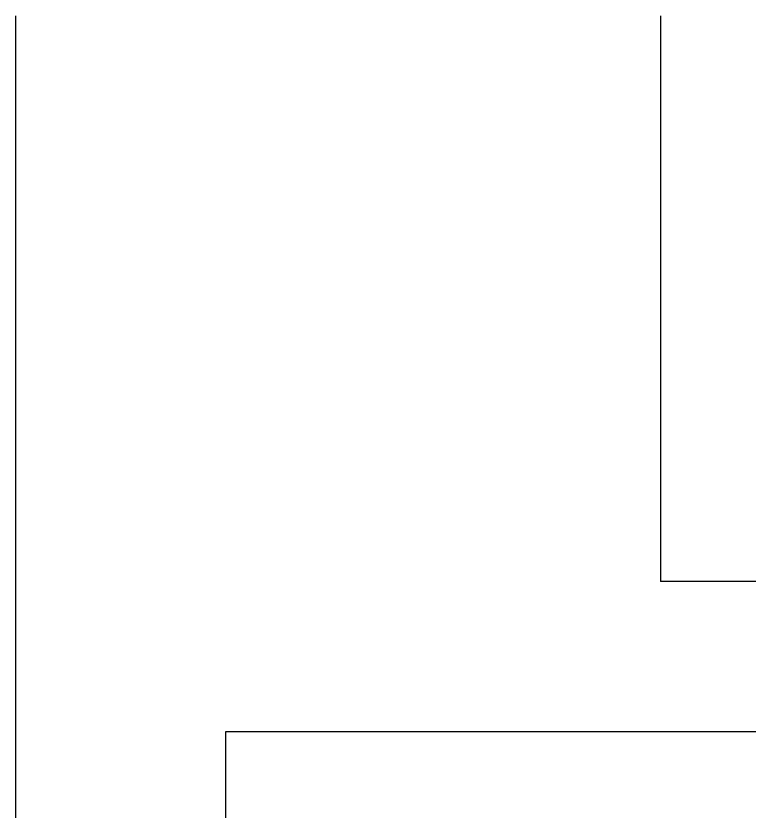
# Model space of a CAD drawing. Extents: x -193 to 229, y -92 to 157.
# Drawn here: x -3 to 74.5, y 72.6 to 156.7 of the extents above; entities that cross this region are included whole.
import ezdxf

# ---------------------------------------------------------------- set-up
doc = ezdxf.new("R2010")
doc.units = 0
doc.layers.get('0').update_dxf_attribs({"linetype": 'CONTINUOUS'})

msp = doc.modelspace()

# ---------------------------------------------------------------- linework, layer by layer
for p, q in [((-3.015, 56.039), (-3.015, 156.668)), ((65.111, 156.668), (65.111, 96.915)), ((212.719, 96.915), (65.111, 96.915)), ((19.126, 81.019), (19.126, -66.588)), ((90.659, 81.019), (19.126, 81.019))]:
    msp.add_line(p, q)

doc.saveas('drawing.dxf')
